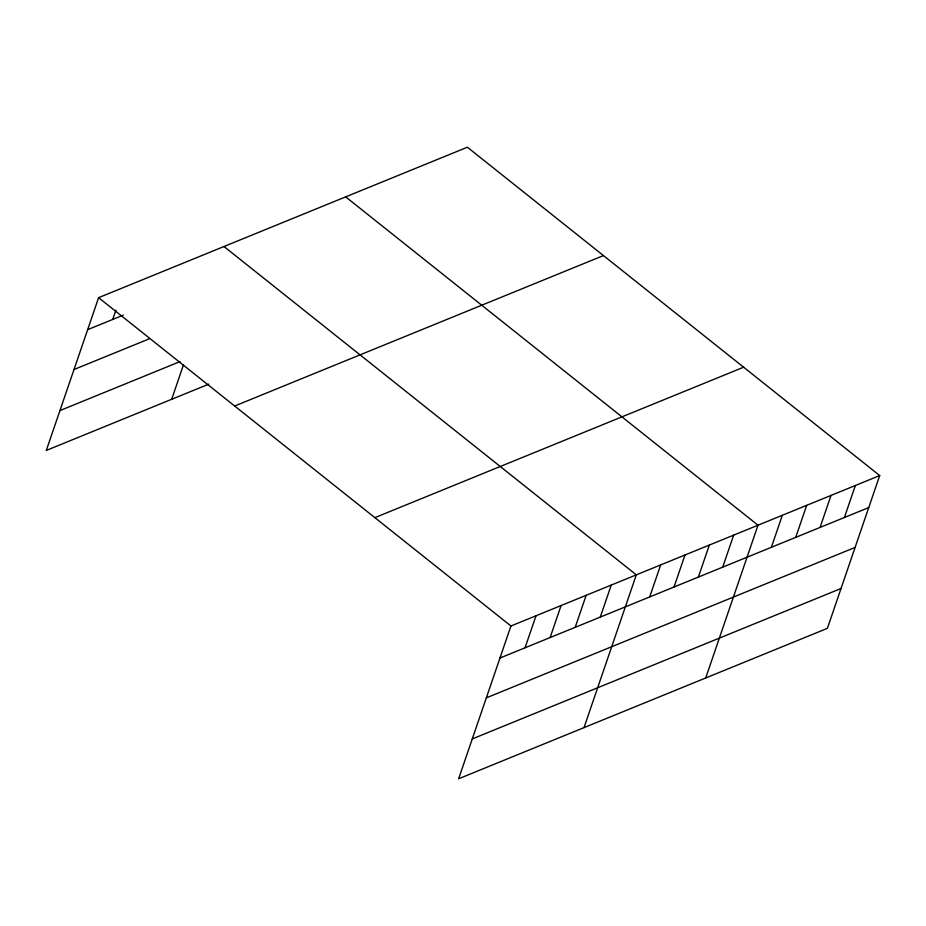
<?xml version="1.0" encoding="UTF-8"?>
<svg xmlns="http://www.w3.org/2000/svg" width="926" height="926" viewBox="0 0 926 926"><rect width="100%" height="100%" fill="white"/><g stroke="black" fill="none" stroke-linecap="round" stroke-linejoin="round"><path stroke-width="1.39" d="M879.7 475.57L510.932 625.999L458.625 778.778L827.393 628.337L879.7 475.57L467.375 147.222L98.607 297.663L46.3 450.43L208.825 384.128M112.729 319.435L115.924 310.106M171.68 399.28L183.51 364.751M525.054 647.783L536.004 615.767M550.125 637.551L561.087 605.546M575.208 627.319L586.158 595.314M600.279 617.098L611.241 585.082M584.005 727.628L636.312 574.849L223.988 246.513M649.693 596.934L660.655 564.929M674.035 587.003L684.985 554.998M698.366 577.072L709.328 545.067M722.708 567.152L733.67 535.135M705.705 677.982L758.012 525.216L345.676 196.868M771.381 547.289L782.343 515.284M795.723 537.358L806.685 505.353M820.066 527.438L831.027 495.422M844.408 517.507L855.358 485.502M87.646 329.668L123.285 315.129M73.999 369.52L149.236 338.835M59.947 410.577L180.049 361.591M234.672 406.016L603.439 255.576M374.868 517.646L743.636 367.217M499.971 658.016L868.738 507.575M486.324 697.868L855.092 547.428M472.272 738.925L841.039 588.485M98.607 297.663L510.932 625.999"/></g></svg>
